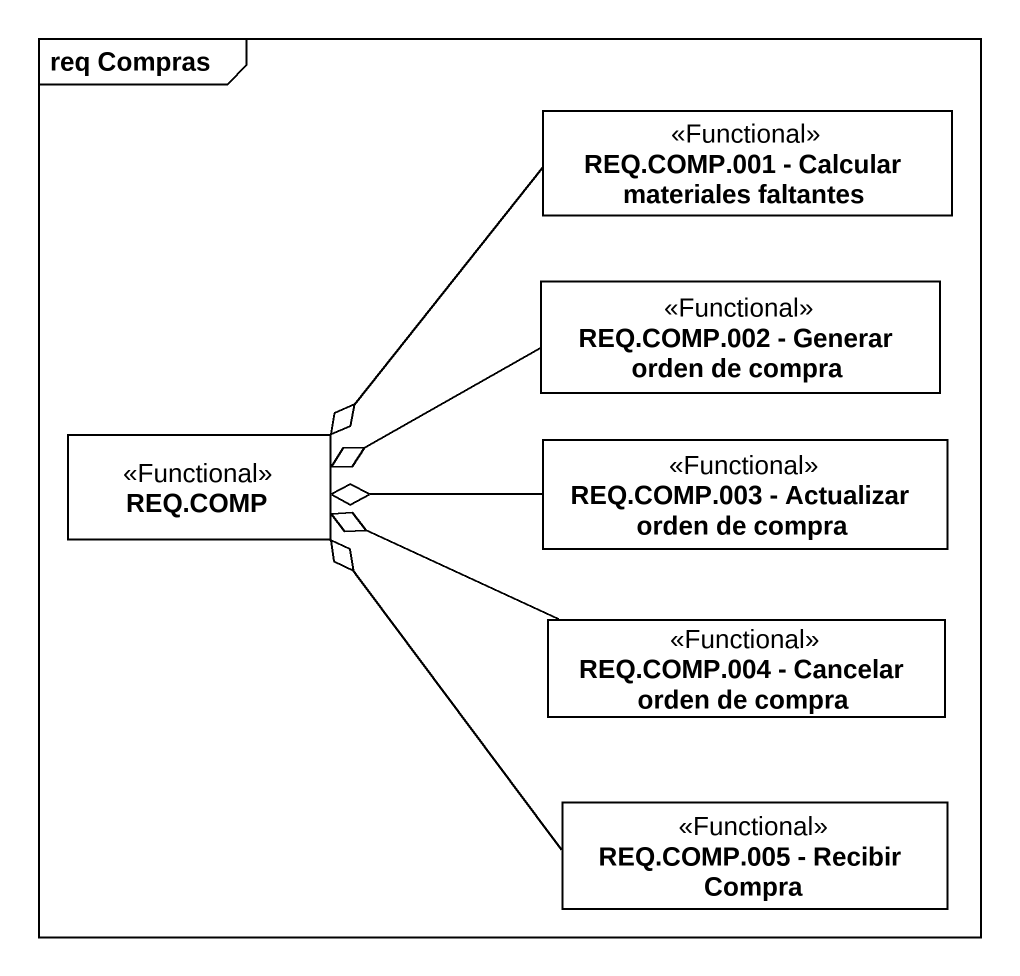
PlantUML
@startuml
mainframe req Compras
hide circle
hide empty members
class "REQ.COMP.001 - Calcular materiales faltantes" as REQ_COMP_001_Calcular <<Functional>>
class "REQ.COMP.002 - Generar orden de compra" as REQ_COMP_002_Generar_orden <<Functional>>
class "REQ.COMP" as REQ_COMP <<Functional>>
class "REQ.COMP.003 - Actualizar orden de compra" as REQ_COMP_003_Actualizar <<Functional>>
class "REQ.COMP.004 - Cancelar orden de compra" as REQ_COMP_004_Cancelar_orden <<Functional>>
class "REQ.COMP.005 - Recibir Compra" as REQ_COMP_005_Recibir_Compra <<Functional>>
REQ_COMP_001_Calcular -left-o REQ_COMP
REQ_COMP_002_Generar_orden -left-o REQ_COMP
REQ_COMP_003_Actualizar -left-o REQ_COMP
REQ_COMP_004_Cancelar_orden -left-o REQ_COMP
REQ_COMP_005_Recibir_Compra -up-o REQ_COMP
@enduml
